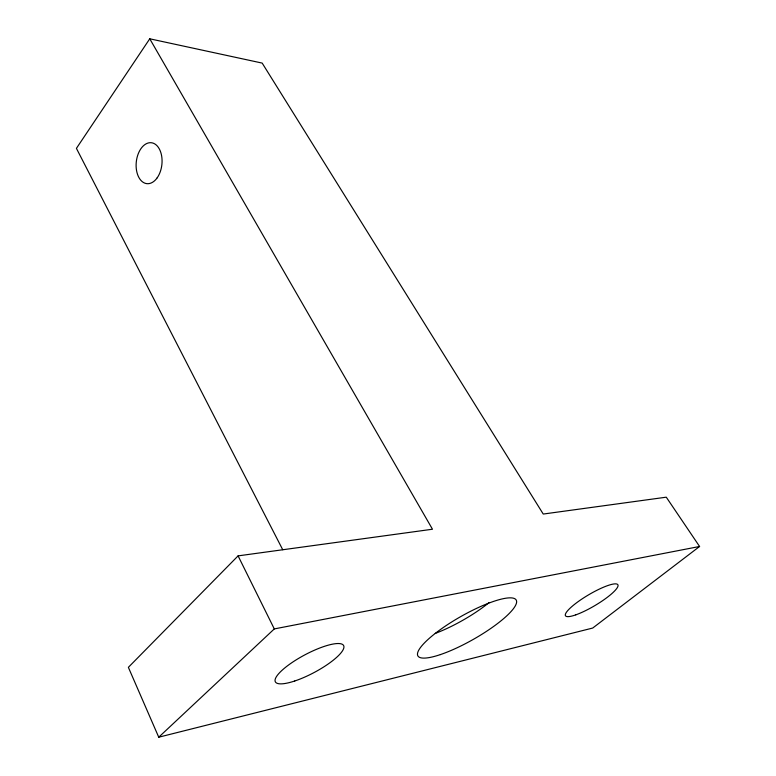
<?xml version="1.0" encoding="UTF-8"?>
<svg xmlns="http://www.w3.org/2000/svg" width="776" height="776" viewBox="0 0 776 776"><rect width="100%" height="100%" fill="white"/><g stroke="black" fill="none" stroke-linecap="round" stroke-linejoin="round"><path stroke-width="1.16" d="M149.758 38.8L432.475 529.232L238.086 555.878L128.37 667.341L158.74 737.2L592.709 628.046L699.583 546.479L666.274 497.183L543.248 514.052L262.172 63.089L149.758 38.8L76.417 148.371L282.736 549.738M158.74 737.2L274.297 628.919L699.583 546.479M238.086 555.878L274.297 628.919M489.181 602.506A56.134 13.745 -29.6 0 1 435.287 633.41M575.811 614.844A30.439 6.227 -30.6 0 0 617.861 586.501A30.439 6.227 -30.6 0 0 581.292 599.441A30.439 6.227 -30.6 0 0 575.811 614.844M294.754 680.988A38.654 9.972 -28 0 0 343.826 646.059A38.654 9.972 -28 0 0 289.904 664.033A38.654 9.972 -28 0 0 294.754 680.988M440.38 654.595A56.551 13.017 -29.6 0 0 516.583 602.428A56.551 13.017 -29.6 0 0 444.182 626.901A56.551 13.017 -29.6 0 0 440.38 654.595M157.198 177.801A20.593 12.872 -83.8 0 0 153.823 143.415A20.593 12.872 -83.8 0 0 136.256 168.402A20.593 12.872 -83.8 0 0 157.198 177.801"/></g></svg>
